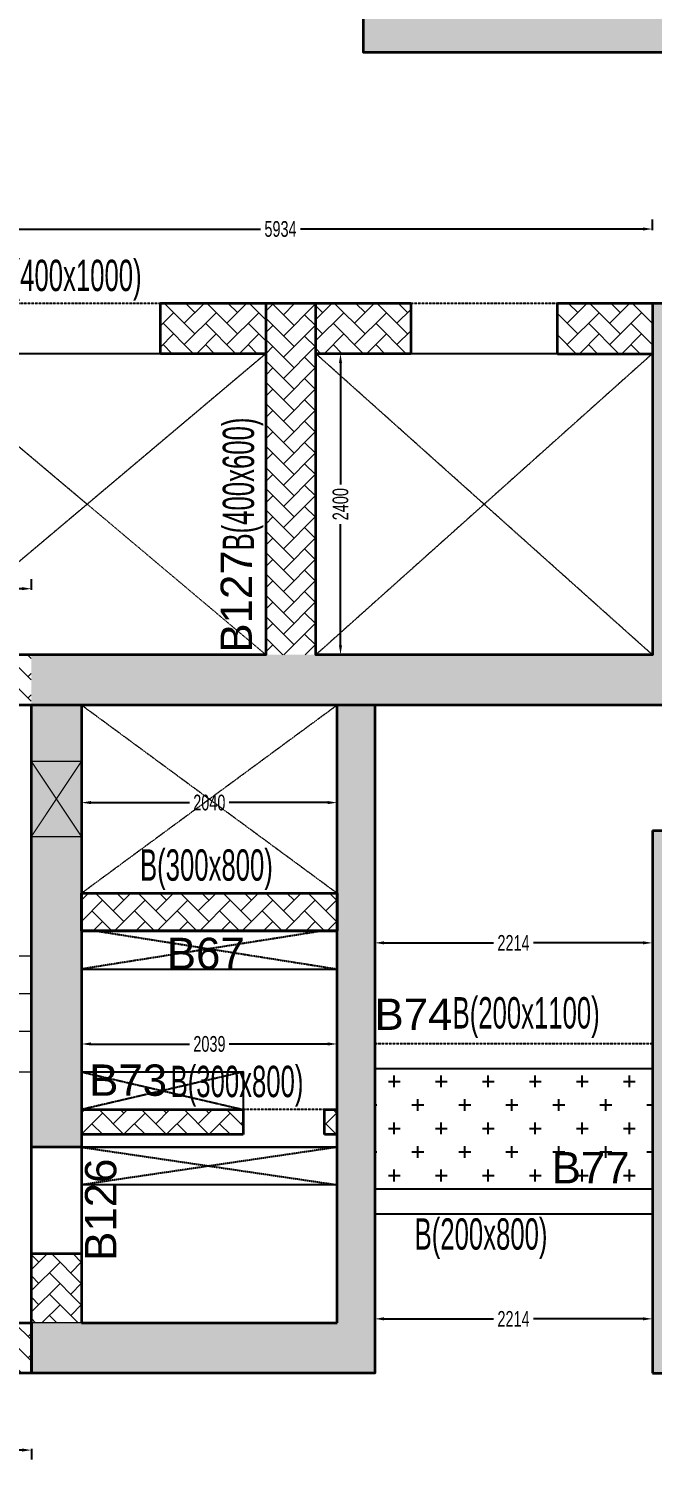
# Model space of a CAD drawing. Header units: millimetres. Extents: x 2116 to 61891, y 4333 to 33436.
# Drawn here: x 47020 to 51997, y 7211 to 18624 of the extents above; entities that cross this region are included whole.
import ezdxf
from ezdxf.enums import TextEntityAlignment as Align

# ---------------------------------------------------------------- set-up
doc = ezdxf.new("R2010")
doc.units = ezdxf.units.MM
doc.linetypes.add('HIDDEN', pattern=[0.375, 0.25, -0.125])
doc.layers.get('Defpoints').update_dxf_attribs({"color": 1, "lineweight": 0})
for name, color, linetype, lineweight in [('A-DETL-MISC', 35, 'Continuous', 15), ('A-HIDD-ABVE', 8, 'HIDDEN', 20), ('S-BEAM-IDEN', 2, 'Continuous', 9), ('S-COL HATCH', 9, 'Continuous', 0), ('S-COLS', 5, 'Continuous', 35)]:
    doc.layers.add(name, color=color, linetype=linetype, lineweight=lineweight)
for name, color, linetype in [('Beam Nos', 7, 'Continuous'), ('CUTOUT', 4, 'Continuous'), ('S-BEAM', 7, 'Continuous'), ('S-CUTOUT', 1, 'Continuous'), ('SUNK SLAB', 8, 'Continuous')]:
    doc.layers.add(name, color=color, linetype=linetype)
doc.styles.add('SC-BBS1', font='SansSerif')
doc.styles.add('SOBHA', font='swisscl.ttf', dxfattribs={"width": 0.9})
doc.styles.add('Swis721 LtCn BT', font='swisscl.ttf', dxfattribs={"width": 0.9, "height": 233.355162})
doc.dimstyles.new('S-DIM50', dxfattribs={"dimscale": 50, "dimtxt": 2.5, "dimasz": 1.5, "dimexe": 1.5, "dimexo": 1, "dimgap": 0.5, "dimtad": 0, "dimdec": 0, "dimzin": 0, "dimdsep": 46, "dimtxsty": 'SOBHA', "dimcen": 0.09, "dimclrd": 256, "dimclre": 256, "dimclrt": 6, "dimadec": 5, "dimazin": 0, "dimtfac": 1, "dimtdec": 0, "dimtofl": 0, "dimtmove": 0, "dimatfit": 3, "dimfxl": 0.18, "dimtolj": 1, "dimtzin": 0, "dimlwd": -1, "dimlwe": -1, "dimarcsym": 0})
pattern_1 = [(45, (-31802317.5, 20729084.55), (0, 169.7056275), [360, -120]), (135, (-31802232.65, 20729169.4), (1e-14, 169.7056275), [360, -120])]
pattern_2 = [(45, (-31618808, 20746156.34), (0, 169.7056275), [360, -120]), (135, (-31618723.15, 20746241.2), (1e-14, 169.7056275), [360, -120])]

# ---------------------------------------------------------------- blocks, each defined once
blk = doc.blocks.new('A$Cbe320e20')
at = {"layer": 'S-COL HATCH', "transparency": 33554687}
h = blk.add_hatch(color=256, dxfattribs=at)
h.dxf.hatch_style = 1
h.paths.add_polyline_path([(35204, 5100), (35404, 5100), (39594, 5100), (39594, 4800), (35204, 4800)])
h.paths.add_polyline_path([(39594, 5100), (39894, 5100), (39894, 4800), (39594, 4800)])
h = blk.add_hatch(color=256, dxfattribs=at)
h.dxf.hatch_style = 1
h.paths.add_polyline_path([(32554, -400), (32554, 0), (37509, 0), (37509, 2800), (37909, 2800), (37909, -400)])
at = {"layer": 'S-COL HATCH'}
h = blk.add_hatch(dxfattribs=at)
h.set_pattern_fill('AR-HBONE', color=256, scale=30)
h.set_pattern_definition(pattern_2)
h.paths.add_polyline_path([(33584, 2800), (34424, 2800), (34424, 2400), (33584, 2400)])
h = blk.add_hatch(dxfattribs=at)
h.set_pattern_fill('AR-HBONE', color=256, scale=30)
h.set_pattern_definition(pattern_1)
h.paths.add_polyline_path([(34824, 0), (34424, 0), (34424, 2800), (34824, 2800)])
h = blk.add_hatch(dxfattribs=at)
h.set_pattern_fill('AR-HBONE', color=256, scale=30)
h.set_pattern_definition(pattern_2)
h.paths.add_polyline_path([(34824, 2800), (35581, 2800), (35581, 2400), (34824, 2400)])
h = blk.add_hatch(dxfattribs=at)
h.set_pattern_fill('AR-HBONE', color=256, scale=30)
h.set_pattern_definition(pattern_2)
h.paths.add_polyline_path([(36751, 2400), (36751, 2800), (37509, 2800), (37509, 2400)])
h = blk.add_hatch(dxfattribs=at)
h.set_pattern_fill('AR-HBONE', color=256, scale=30)
h.set_pattern_definition(pattern_1)
h.paths.add_polyline_path([(31574, 0), (32554, 0), (32554, -400), (31574, -400)])
at = {"layer": 'S-COL HATCH', "transparency": 33554687}
h = blk.add_hatch(color=256, dxfattribs=at)
h.dxf.hatch_style = 1
h.paths.add_polyline_path([(32554, -400), (32954, -400), (32954, -400), (32954, -1900), (32954, -1900), (32954, -2200), (32954, -3925), (32554, -3925)])
h = blk.add_hatch(color=256, dxfattribs=at)
h.dxf.hatch_style = 1
h.paths.add_polyline_path([(34994, -400), (35294, -400), (35294, -5725), (34994, -5725), (32554, -5725), (32554, -5325), (34994, -5325), (34994, -3625), (34994, -3625), (34994, -3625)])
h = blk.add_hatch(color=256, dxfattribs=at)
h.dxf.hatch_style = 1
h.paths.add_polyline_path([(37509, -1400), (41159, -1400), (41159, -1700), (37809, -1700), (37809, -5725), (37509, -5725)])
at = {"layer": 'S-COL HATCH'}
h = blk.add_hatch(dxfattribs=at)
h.set_pattern_fill('AR-HBONE', color=256, scale=30)
h.set_pattern_definition(pattern_1)
h.paths.add_polyline_path([(32954, -1900), (32954, -2200), (34994, -2200), (34994, -1900)])
h = blk.add_hatch(dxfattribs=at)
h.set_pattern_fill('AR-HBONE', color=256, scale=30)
h.set_pattern_definition(pattern_1)
h.paths.add_polyline_path([(34244, -3625), (34244, -3825), (32954, -3825), (32954, -3625)])
h = blk.add_hatch(dxfattribs=at)
h.set_pattern_fill('AR-HBONE', color=256, scale=30)
h.set_pattern_definition(pattern_1)
h.paths.add_polyline_path([(34894, -3625), (34994, -3625), (34994, -3825), (34894, -3825)])
h = blk.add_hatch(dxfattribs=at)
h.set_pattern_fill('AR-HBONE', color=256, scale=30)
h.set_pattern_definition(pattern_1)
h.paths.add_polyline_path([(32554, -4775), (32954, -4775), (32954, -5325), (32554, -5325)])
h = blk.add_hatch(dxfattribs=at)
h.set_pattern_fill('AR-HBONE', color=256, scale=30)
h.set_pattern_definition(pattern_1)
h.paths.add_polyline_path([(32554, -5325), (24954, -5325), (24954, -5725), (32554, -5725)])
at = {"layer": 'S-COLS'}
for p, q in [((33584, 2400), (33584, 2800)), ((34424, 2800), (33584, 2800)), ((35581, 2800), (34824, 2800)), ((35581, 2800), (35581, 2400)), ((36751, 2400), (36751, 2800)), ((37509, 2800), (36751, 2800)), ((34424, 2400), (33584, 2400)), ((35581, 2400), (34824, 2400)), ((36751, 2400), (37509, 2400)), ((37509, -1400), (37509, -5725)), ((37509, -1400), (41159, -1400)), ((32954, -3925), (32554, -3925)), ((32954, -4775), (32554, -4775)), ((37509, -5725), (37809, -5725))]:
    blk.add_line(p, q, dxfattribs=at)
at = {"layer": 'S-COLS', "elevation": 0}
blk.add_lwpolyline([(39894, 4800), (35204, 4800), (35204, 5100), (39894, 5100)], dxfattribs=at)
at = {"layer": 'S-COLS'}
for points in [[(26754, -400), (37909, -400), (37909, 2800), (37509, 2800), (37509, 0), (34824, 0), (34824, 2800)], [(34424, 2800), (34424, 0), (31574, 0), (31574, 2800)], [(34824, 2800), (34424, 2800)], [(32954, -5725), (32554, -5725), (32554, -400)], [(32954, -400), (32954, -5325)], [(35294, -400), (35294, -5725), (34994, -5725)], [(34994, -5325), (34994, -400)], [(32954, -3625), (34244, -3625)], [(34244, -3625), (34244, -3825)], [(34894, -3825), (34894, -3625)], [(34894, -3625), (34994, -3625)], [(34244, -3825), (32954, -3825)], [(34994, -3825), (34894, -3825)], [(24954, -5325), (32554, -5325), (32554, -5725), (22254, -5725)], [(32954, -5325), (34994, -5325)], [(34994, -5725), (32954, -5725)]]:
    blk.add_lwpolyline(points, dxfattribs=at)
blk.add_lwpolyline([(32954, -1900), (34994, -1900), (34994, -2200), (32954, -2200)], close=True, dxfattribs=at)
at = {"layer": 'S-CUTOUT', "const_width": 10, "elevation": 0}
blk.add_lwpolyline([(32954, -849), (32954, -1449), (32554, -1449), (32554, -849)], close=True, dxfattribs=at)
for points in [[(32954, -849), (32554, -1449)], [(32954, -1449), (32554, -849)]]:
    blk.add_lwpolyline(points, dxfattribs=at)
blk = doc.blocks.new('A$C38189ab3')
at = {"layer": 'SUNK SLAB'}
h = blk.add_hatch(dxfattribs=at)
h.set_pattern_fill('CROSS', color=8, scale=750, style=0)
h.set_pattern_definition([(0, (-31361983.94, 21110731.83), (187.5, 187.5), [93.75, -281.25]), (90, (-31361937.07, 21110684.96), (-187.5, 187.5), [93.75, -281.25])])
h.paths.add_polyline_path([(35294, -4260), (35294, -3300), (37509, -3300), (37509, -4260)])
at = {"layer": 'A-DETL-MISC'}
for points in [[(30554, -2400), (32554, -2400)], [(30554, -2700), (32554, -2700)], [(30554, -3000), (32554, -3000)]]:
    blk.add_lwpolyline(points, dxfattribs=at)
at = {"layer": 'A-DETL-MISC', "elevation": 0}
blk.add_lwpolyline([(30554, -3325), (32554, -3325)], dxfattribs=at)
at = {"layer": 'A-HIDD-ABVE', "linetype": 'HIDDEN'}
for p, q in [((34424, 2400), (31574, 0)), ((34424, 0), (31574, 2400)), ((37509, 2400), (34824, 0)), ((37509, 0), (34824, 2400)), ((32954, -400), (34994, -1900)), ((32954, -1900), (34994, -400))]:
    blk.add_line(p, q, dxfattribs=at)
at = {"layer": 'CUTOUT', "color": 8, "linetype": 'HIDDEN'}
for p, q in [((34854, -2205), (32955, -2505)), ((34854, -2205), (32955, -2505)), ((33096, -2205), (34995, -2505)), ((33096, -2205), (34995, -2505)), ((32955, -3325), (34245, -3625)), ((34245, -3325), (32955, -3625)), ((32955, -3325), (34245, -3625)), ((34245, -3325), (32955, -3625)), ((34995, -3925), (32955, -4225)), ((32955, -3925), (34995, -4225)), ((34995, -3925), (32955, -4225)), ((32955, -3925), (34995, -4225))]:
    blk.add_line(p, q, dxfattribs=at)
at = {"layer": 'CUTOUT'}
for points in [[(32955, -2505), (34995, -2505), (34995, -2205), (32955, -2205)], [(32955, -3325), (34245, -3325), (34245, -3625), (32955, -3625)], [(32955, -3925), (34995, -3925), (34995, -4225), (32955, -4225)]]:
    blk.add_lwpolyline(points, close=True, dxfattribs=at)
at = {"layer": 'S-BEAM', "linetype": 'HIDDEN'}
for p, q in [((34424, 2800), (31574, 2800)), ((36834, 2800), (34824, 2800)), ((39594, 2800), (36834, 2800)), ((37509, -3100), (35294, -3100)), ((34894, -3625), (34244, -3625))]:
    blk.add_line(p, q, dxfattribs=at)
at = {"layer": 'S-BEAM'}
for p, q in [((34424, 2400), (31574, 2400)), ((37509, 2400), (34824, 2400)), ((37509, -3300), (35294, -3300)), ((34994, -3925), (32954, -3925)), ((37509, -4260), (35294, -4260)), ((37509, -4460), (35294, -4460))]:
    blk.add_line(p, q, dxfattribs=at)
at = {"layer": 'S-COL HATCH', "elevation": 0}
blk.add_lwpolyline([(32954, -5325), (32554, -5325), (32554, -4775), (32954, -4775)], close=True, dxfattribs=at)
at = {"layer": 'S-BEAM-IDEN', "style": 'Swis721 LtCn BT', "width": 0.8}
for s, p in [('B(400x1000)', (32260, 2899)), ('B(200x1100)', (35915, -2979)), ('B(300x800)', (33665, -3526)), ('B(200x800)', (35612, -4742))]:
    blk.add_text(s, height=250, dxfattribs=at).set_placement(p)
for s, rotation, p in [('B(400x600)', 90, (34331, 831)), ('B(300x800)', 360, (33421, -1801))]:
    blk.add_text(s, height=250, rotation=rotation, dxfattribs=at).set_placement(p)
blk = doc.blocks.new('*D311')
at = {"transparency": 16777216}
for p, q in [((46062, 17017), (46062, 17101)), ((46137, 17026), (48870, 17026)), ((51922, 17026), (49189, 17026)), ((51997, 17017), (51997, 17101))]:
    blk.add_line(p, q, dxfattribs=at)
for points in [[(46137, 17039), (46137, 17014), (46062, 17026)], [(51922, 17039), (51922, 17014), (51997, 17026)]]:
    blk.add_solid(points, dxfattribs=at)
at = {"layer": 'Defpoints', "color": 0, "transparency": 16777216}
for p in [(51997, 17026), (46062, 16033), (51997, 16033)]:
    blk.add_point(p, dxfattribs=at)
at = {"color": 6, "transparency": 16777216, "insert": (49030, 17026), "char_height": 125, "attachment_point": 5, "style": 'SOBHA'}
blk.add_mtext('\\A1;5934', dxfattribs=at)
blk = doc.blocks.new('*D217')
at = {"transparency": 16777216}
for p, q in [((46062, 14150), (46062, 14234)), ((46137, 14159), (46429, 14159)), ((46967, 14159), (46676, 14159)), ((47042, 14150), (47042, 14234))]:
    blk.add_line(p, q, dxfattribs=at)
for points in [[(46137, 14172), (46137, 14147), (46062, 14159)], [(46967, 14172), (46967, 14147), (47042, 14159)]]:
    blk.add_solid(points, dxfattribs=at)
at = {"layer": 'Defpoints', "color": 0, "transparency": 16777216}
for p in [(47042, 14159), (46062, 13233), (47042, 13233)]:
    blk.add_point(p, dxfattribs=at)
at = {"color": 6, "transparency": 16777216, "insert": (46552, 14159), "char_height": 125, "attachment_point": 5, "style": 'SOBHA'}
blk.add_mtext('\\A1;980', dxfattribs=at)
blk = doc.blocks.new('*D349')
at = {"transparency": 16777216}
for p, q in [((47442, 12445), (47442, 12529)), ((47517, 12454), (48304, 12454)), ((49407, 12454), (48621, 12454)), ((49482, 12445), (49482, 12529))]:
    blk.add_line(p, q, dxfattribs=at)
for points in [[(47517, 12467), (47517, 12442), (47442, 12454)], [(49407, 12467), (49407, 12442), (49482, 12454)]]:
    blk.add_solid(points, dxfattribs=at)
at = {"layer": 'Defpoints', "color": 0, "transparency": 16777216}
for p in [(49482, 12454), (47442, 11732), (49482, 11732)]:
    blk.add_point(p, dxfattribs=at)
at = {"color": 6, "transparency": 16777216, "insert": (48462, 12454), "char_height": 125, "attachment_point": 5, "style": 'SOBHA'}
blk.add_mtext('\\A1;2040', dxfattribs=at)
blk = doc.blocks.new('*D355')
at = {"transparency": 16777216}
for p, q in [((47443, 10521), (47443, 10605)), ((47518, 10530), (48304, 10530)), ((49407, 10530), (48621, 10530)), ((49482, 10521), (49482, 10605))]:
    blk.add_line(p, q, dxfattribs=at)
for points in [[(47518, 10543), (47518, 10518), (47443, 10530)], [(49407, 10543), (49407, 10518), (49482, 10530)]]:
    blk.add_solid(points, dxfattribs=at)
at = {"layer": 'Defpoints', "color": 0, "transparency": 16777216}
for p in [(49482, 10530), (47443, 10008), (49482, 10007)]:
    blk.add_point(p, dxfattribs=at)
at = {"color": 6, "transparency": 16777216, "insert": (48463, 10530), "char_height": 125, "attachment_point": 5, "style": 'SOBHA'}
blk.add_mtext('\\A1;2039', dxfattribs=at)
blk = doc.blocks.new('*D356')
at = {"transparency": 16777216}
for p, q in [((49782, 11327), (49782, 11411)), ((49857, 11336), (50730, 11336)), ((51922, 11336), (51048, 11336)), ((51997, 11327), (51997, 11411))]:
    blk.add_line(p, q, dxfattribs=at)
for points in [[(49857, 11349), (49857, 11324), (49782, 11336)], [(51922, 11349), (51922, 11324), (51997, 11336)]]:
    blk.add_solid(points, dxfattribs=at)
at = {"layer": 'Defpoints', "color": 0, "transparency": 16777216}
for p in [(51997, 11336), (49782, 10333), (51997, 10333)]:
    blk.add_point(p, dxfattribs=at)
at = {"color": 6, "transparency": 16777216, "insert": (50889, 11336), "char_height": 125, "attachment_point": 5, "style": 'SOBHA'}
blk.add_mtext('\\A1;2214', dxfattribs=at)
blk = doc.blocks.new('*D359')
at = {"transparency": 16777216}
for p, q in [((49782, 8348), (49782, 8264)), ((49857, 8339), (50730, 8339)), ((51922, 8339), (51048, 8339)), ((51997, 8348), (51997, 8264))]:
    blk.add_line(p, q, dxfattribs=at)
for points in [[(49857, 8352), (49857, 8327), (49782, 8339)], [(51922, 8352), (51922, 8327), (51997, 8339)]]:
    blk.add_solid(points, dxfattribs=at)
at = {"layer": 'Defpoints', "color": 0, "transparency": 16777216}
for p in [(49782, 9173), (51997, 9173), (51997, 8339)]:
    blk.add_point(p, dxfattribs=at)
at = {"color": 6, "transparency": 16777216, "insert": (50889, 8339), "char_height": 125, "attachment_point": 5, "style": 'SOBHA'}
blk.add_mtext('\\A1;2214', dxfattribs=at)
blk = doc.blocks.new('*D263')
at = {"transparency": 16777216}
for p, q in [((39442, 7302), (39442, 7218)), ((39517, 7293), (43084, 7293)), ((46967, 7293), (43401, 7293)), ((47042, 7302), (47042, 7218))]:
    blk.add_line(p, q, dxfattribs=at)
for points in [[(39517, 7306), (39517, 7281), (39442, 7293)], [(46967, 7306), (46967, 7281), (47042, 7293)]]:
    blk.add_solid(points, dxfattribs=at)
at = {"layer": 'Defpoints', "color": 0, "transparency": 16777216}
for p in [(39442, 8307), (47042, 8307), (47042, 7293)]:
    blk.add_point(p, dxfattribs=at)
at = {"color": 6, "transparency": 16777216, "insert": (43242, 7293), "char_height": 125, "attachment_point": 5, "style": 'SOBHA'}
blk.add_mtext('\\A1;7600', dxfattribs=at)
blk = doc.blocks.new('*D331')
at = {"transparency": 16777216}
for p, q in [((46155, 9708), (46071, 9708)), ((46146, 9633), (46146, 9165)), ((46146, 8382), (46146, 8850)), ((46155, 8307), (46071, 8307))]:
    blk.add_line(p, q, dxfattribs=at)
for points in [[(46133, 9633), (46158, 9633), (46146, 9708)], [(46133, 8382), (46158, 8382), (46146, 8307)]]:
    blk.add_solid(points, dxfattribs=at)
at = {"layer": 'Defpoints', "color": 0, "transparency": 16777216}
for p in [(47042, 9708), (46146, 8307), (47042, 8307, 0)]:
    blk.add_point(p, dxfattribs=at)
at = {"color": 6, "transparency": 16777216, "insert": (46146, 9007), "char_height": 125, "attachment_point": 5, "rotation": 90, "style": 'SOBHA'}
blk.add_mtext('\\A1;1400', dxfattribs=at)
blk = doc.blocks.new('*D332')
at = {"transparency": 16777216}
for p, q in [((49500, 16033), (49584, 16033)), ((49509, 15958), (49509, 14991)), ((49509, 13708), (49509, 14674)), ((49500, 13633), (49584, 13633))]:
    blk.add_line(p, q, dxfattribs=at)
for points in [[(49496, 15958), (49521, 15958), (49509, 16033)], [(49496, 13708), (49521, 13708), (49509, 13633)]]:
    blk.add_solid(points, dxfattribs=at)
at = {"layer": 'Defpoints', "color": 0, "transparency": 16777216}
for p in [(49312, 16033), (49312, 13633), (49509, 13633)]:
    blk.add_point(p, dxfattribs=at)
at = {"color": 6, "transparency": 16777216, "insert": (49509, 14833), "char_height": 125, "attachment_point": 5, "rotation": 90, "style": 'SOBHA'}
blk.add_mtext('\\A1;2400', dxfattribs=at)

msp = doc.modelspace()

# ---------------------------------------------------------------- block references
at = {"layer": 'CUTOUT'}
msp.add_blockref('A$C38189ab3', (14488, 13632.5), dxfattribs=at)
at = {"layer": 'S-COLS'}
msp.add_blockref('A$Cbe320e20', (14488, 13632.5), dxfattribs=at)

# ---------------------------------------------------------------- texts
at = {"layer": 'Beam Nos', "style": 'SC-BBS1'}
for s, p in [('B127', (48877.3, 14057.4)), ('B126', (47795, 9208.9))]:
    msp.add_text(s, height=250, rotation=90, dxfattribs=at).set_placement(p, align=Align.BOTTOM_CENTER)
for s, p in [('B67', (48433.7, 11051.9)), ('B74', (50090.7, 10567.1)), ('B73', (47814.2, 10041.9)), ('B77', (51504.6, 9344.2))]:
    msp.add_text(s, height=250, dxfattribs=at).set_placement(p, align=Align.BOTTOM_CENTER)

# ---------------------------------------------------------------- dimensions: what is measured, and where the dimension line sits
at = {"color": 1}
for base, p1, p2, picture, middle in [((51996.7, 17026.2), (46062.3, 16032.5), (51996.7, 16032.5), '*D311', (49029.5, 17026.2)), ((47042.3, 14159.2), (46062.3, 13232.5), (47042.3, 13232.5), '*D217', (46552.3, 14159.2)), ((49482.3, 12454.2), (47442.3, 11732.5), (49482.3, 11732.5), '*D349', (48462.3, 12454.2)), ((51996.7, 11336.2), (49782.3, 10332.5), (51996.7, 10332.5), '*D356', (50889.5, 11336.2)), ((49482.3, 10530.2), (47443.2, 10007.6), (49482.3, 10007.3), '*D355', (48462.7, 10530.2)), ((51996.7, 8339.2), (49782.3, 9172.5), (51996.7, 9172.5), '*D359', (50889.5, 8339.2)), ((47042.3, 7293.2), (39442.3, 8307.3), (47042.3, 8307.3), '*D263', (43242.3, 7293.2))]:
    dim = msp.add_linear_dim(base=base, p1=p1, p2=p2, dimstyle='S-DIM50', override={"dimfxlon": 1, "dimarcsym": 2}, dxfattribs=at)
    dim.commit()
    dim.dimension.update_dxf_attribs({"geometry": picture, "text_midpoint": middle})
for base, p1, p2, picture, middle in [((49508.6, 13632.5), (49312.3, 16032.5), (49312.3, 13632.5), '*D332', (49508.6, 14832.5)), ((46145.6, 8307.3), (47042.3, 9707.5), (47042.3, 8307.3, 0), '*D331', (46145.6, 9007.4))]:
    dim = msp.add_linear_dim(base=base, p1=p1, p2=p2, angle=90, dimstyle='S-DIM50', override={"dimfxlon": 1, "dimarcsym": 2}, dxfattribs=at)
    dim.commit()
    dim.dimension.update_dxf_attribs({"geometry": picture, "text_midpoint": middle})

doc.saveas('drawing.dxf')
